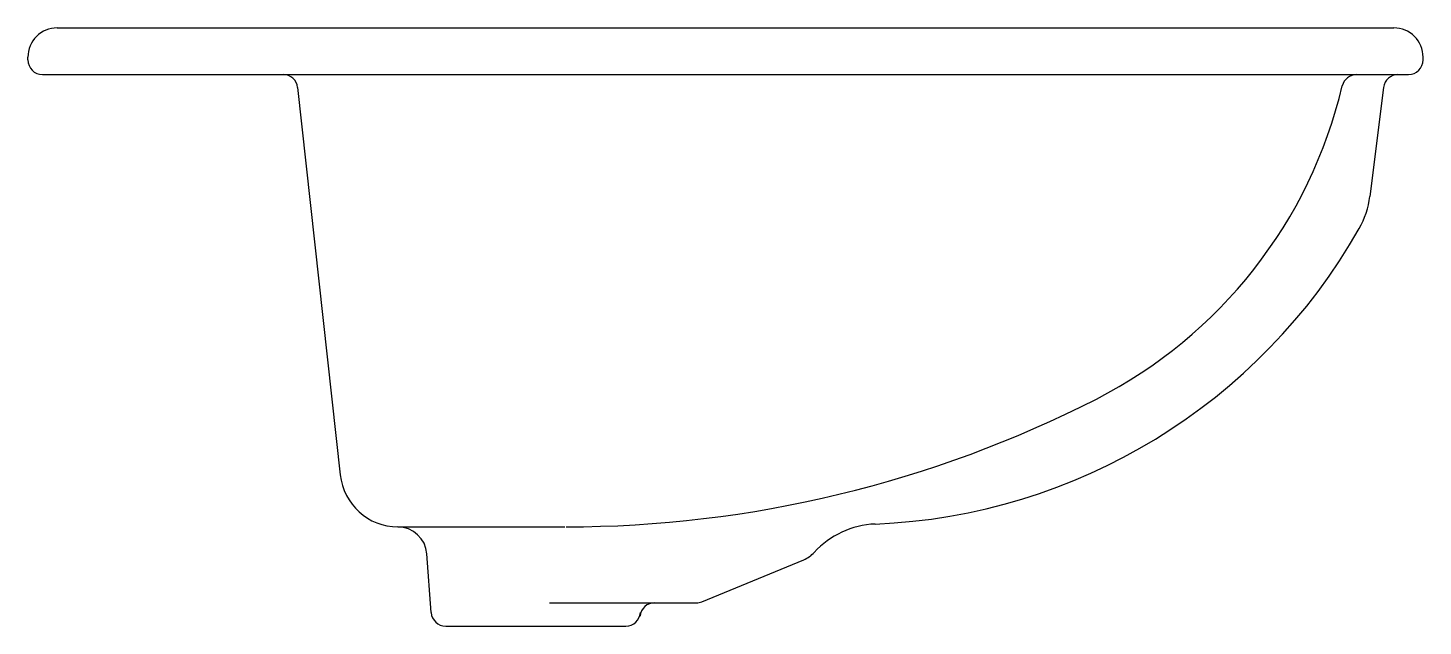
# Model space of a CAD drawing. Extents: x 356 to 834, y 1488 to 1693.
import ezdxf

# ---------------------------------------------------------------- set-up
doc = ezdxf.new("R2010")
doc.units = 0
doc.header["$LTSCALE"] = 50
doc.layers.add('GROSSA', color=3, linetype='CONTINUOUS')

msp = doc.modelspace()

# ---------------------------------------------------------------- linework, layer by layer
at = {"layer": 'GROSSA', "color": 0, "linetype": 'CONTINUOUS'}
for p, q in [((365.56, 1693.21), (823.52, 1693.21)), ((355.56, 1682.21), (355.56, 1683.21)), ((833.52, 1682.21), (833.52, 1683.21)), ((360.54, 1677.27), (824.93, 1677.21)), ((442.98, 1677.21), (443, 1677.21)), ((824.93, 1677.21), (828.52, 1677.21)), ((447.97, 1672.75), (462.53, 1540.03)), ((819.97, 1672.83), (815.29, 1635.47)), ((482.41, 1522.21), (539.55, 1522.21)), ((493.72, 1492.84), (492.24, 1512.94)), ((586.46, 1496.58), (621.36, 1510.96)), ((534.2, 1496.21), (556.9, 1496.21)), ((545.19, 1496.21), (570.29, 1496.21)), ((570.29, 1496.21), (584.56, 1496.21)), ((565.4, 1492.84), (565.3, 1491.57)), ((498.7, 1488.21), (560.41, 1488.21))]:
    msp.add_line(p, q, dxfattribs=at)
for centre, radius, start, end in [((365.56, 1683.21), 10, 89.9994, 180.0006), ((823.52, 1683.21), 10, 359.9994, 90.0006), ((360.56, 1682.21), 5, 179.998, 269.6019), ((828.52, 1682.21), 5, 270.0013, 359.9987), ((443, 1672.21), 5, 6.2569, 90.2036), ((647.56, 1710.87), 162.67, 297.0701, 346.6668), ((810.7, 1672.21), 5, 89.7542, 166.6684), ((824.93, 1672.21), 5, 90.2296, 172.8517), ((785.52, 1639.2), 30, 330.4658, 352.8548), ((637.61, 1723.01), 200, 272.3572, 330.4636), ((539.55, 1922.21), 400, 270.0548, 297.0702), ((482.41, 1542.21), 20, 186.2594, 269.6648), ((482.26, 1512.21), 10, 4.2059, 89.8055), ((647.07, 1493.21), 30, 92.3582, 137.5475), ((617.56, 1520.21), 10, 292.3872, 317.5482), ((570.29, 1491.21), 5, 89.6975, 175.7956), ((584.55, 1501.2), 5, 270.6999, 292.3986), ((498.7, 1493.21), 5, 184.2055, 270), ((560.41, 1493.21), 5, 270, 355.792)]:
    msp.add_arc(centre, radius, start, end, dxfattribs=at)

doc.saveas('drawing.dxf')
